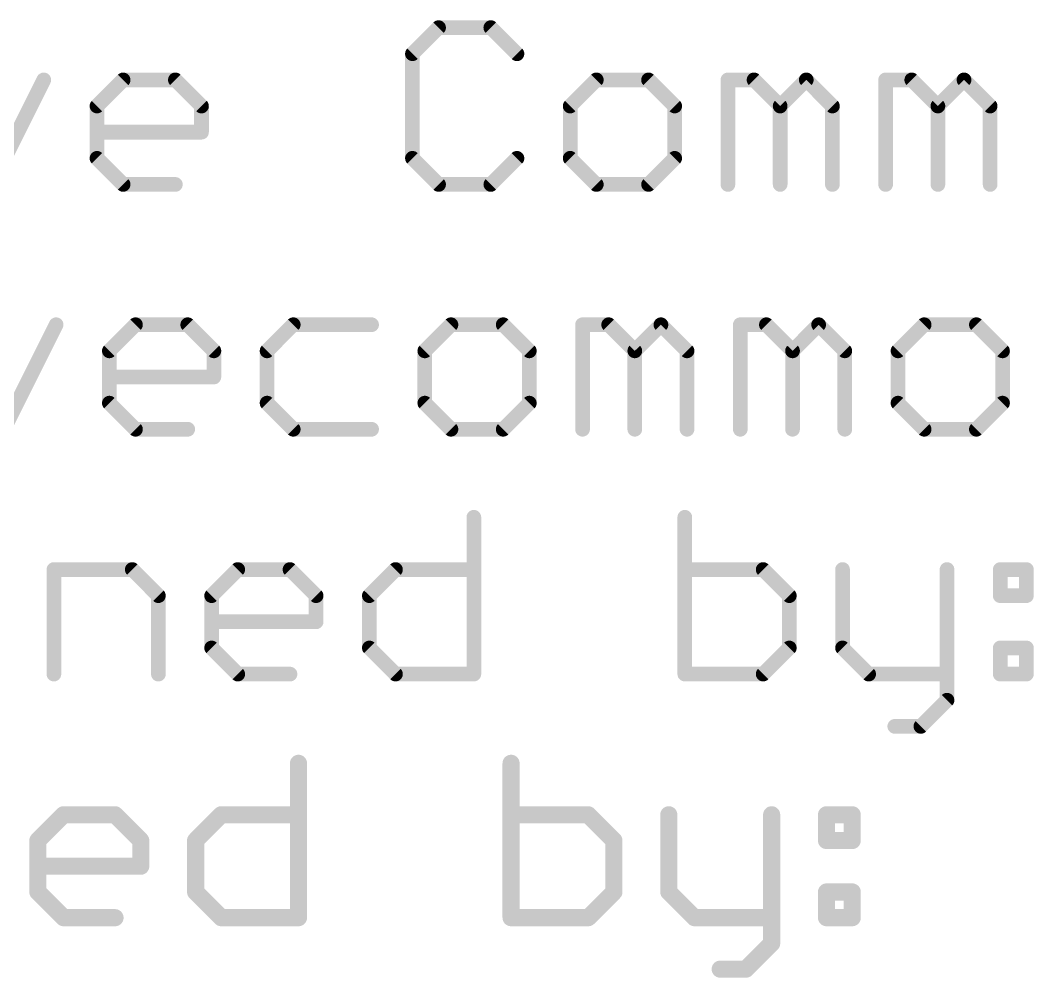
# Model space of a CAD drawing. Extents: x -119 to 11, y -11 to 11.
# Drawn here: x -80.08 to -69.56, y -3.07 to 6.86 of the extents above; entities that cross this region are included whole.
import ezdxf

# ---------------------------------------------------------------- set-up
doc = ezdxf.new("R2010")
doc.units = 0
doc.layers.add('51', color=53, linetype='CONTINUOUS')

msp = doc.modelspace()

# ---------------------------------------------------------------- linework, layer by layer
at = {"layer": '51'}
for points, const_width in [([(-75.7419, 6.7832), (-76.0131, 6.512)], 0.1524), ([(-75.1996, 6.7832), (-75.7419, 6.7832)], 0.1524), ([(-74.9284, 6.512), (-75.1996, 6.7832)], 0.1524), ([(-76.0131, 6.512), (-76.0131, 5.4274)], 0.1524), ([(-80.3822, 5.1562), (-79.8399, 6.2409)], 0.1524), ([(-79.2874, 5.9697), (-79.0162, 6.2409)], 0.1524), ([(-79.0162, 6.2409), (-78.4739, 6.2409)], 0.1524), ([(-78.4739, 6.2409), (-78.2027, 5.9697)], 0.1524), ([(-74.1048, 6.2409), (-74.3759, 5.9697)], 0.1524), ([(-73.5624, 6.2409), (-74.1048, 6.2409)], 0.1524), ([(-73.2913, 5.9697), (-73.5624, 6.2409)], 0.1524), ([(-72.7388, 5.1562), (-72.7388, 6.2409)], 0.1524), ([(-72.7388, 6.2409), (-72.4676, 6.2409)], 0.1524), ([(-72.4676, 6.2409), (-72.1964, 5.9697)], 0.1524), ([(-72.1964, 5.9697), (-71.9253, 6.2409)], 0.1524), ([(-71.9253, 6.2409), (-71.6541, 5.9697)], 0.1524), ([(-71.1016, 5.1562), (-71.1016, 6.2409)], 0.1524), ([(-71.1016, 6.2409), (-70.8304, 6.2409)], 0.1524), ([(-70.8304, 6.2409), (-70.5593, 5.9697)], 0.1524), ([(-70.5593, 5.9697), (-70.2881, 6.2409)], 0.1524), ([(-70.2881, 6.2409), (-70.0169, 5.9697)], 0.1524), ([(-79.2874, 5.4274), (-79.2874, 5.9697)], 0.1524), ([(-78.2027, 5.9697), (-78.2027, 5.6985)], 0.1524), ([(-74.3759, 5.9697), (-74.3759, 5.4274)], 0.1524), ([(-73.2913, 5.4274), (-73.2913, 5.9697)], 0.1524), ([(-72.1964, 5.9697), (-72.1964, 5.1562)], 0.1524), ([(-71.6541, 5.9697), (-71.6541, 5.1562)], 0.1524), ([(-70.5593, 5.9697), (-70.5593, 5.1562)], 0.1524), ([(-70.0169, 5.9697), (-70.0169, 5.1562)], 0.1524), ([(-78.2027, 5.6985), (-79.2874, 5.6985)], 0.1524), ([(-79.0162, 5.1562), (-79.2874, 5.4274)], 0.1524), ([(-76.0131, 5.4274), (-75.7419, 5.1562)], 0.1524), ([(-75.1996, 5.1562), (-74.9284, 5.4274)], 0.1524), ([(-74.3759, 5.4274), (-74.1048, 5.1562)], 0.1524), ([(-73.5624, 5.1562), (-73.2913, 5.4274)], 0.1524), ([(-78.4739, 5.1562), (-79.0162, 5.1562)], 0.1524), ([(-75.7419, 5.1562), (-75.1996, 5.1562)], 0.1524), ([(-74.1048, 5.1562), (-73.5624, 5.1562)], 0.1524), ([(-80.2538, 2.6162), (-79.7115, 3.7009)], 0.1524), ([(-79.159, 3.4297), (-78.8878, 3.7009)], 0.1524), ([(-78.8878, 3.7009), (-78.3455, 3.7009)], 0.1524), ([(-78.3455, 3.7009), (-78.0743, 3.4297)], 0.1524), ([(-77.2507, 3.7009), (-77.5218, 3.4297)], 0.1524), ([(-76.4372, 3.7009), (-77.2507, 3.7009)], 0.1524), ([(-75.6135, 3.7009), (-75.8847, 3.4297)], 0.1524), ([(-75.0712, 3.7009), (-75.6135, 3.7009)], 0.1524), ([(-74.8, 3.4297), (-75.0712, 3.7009)], 0.1524), ([(-74.2475, 2.6162), (-74.2475, 3.7009)], 0.1524), ([(-74.2475, 3.7009), (-73.9763, 3.7009)], 0.1524), ([(-73.9763, 3.7009), (-73.7052, 3.4297)], 0.1524), ([(-73.7052, 3.4297), (-73.434, 3.7009)], 0.1524), ([(-73.434, 3.7009), (-73.1629, 3.4297)], 0.1524), ([(-72.6104, 2.6162), (-72.6104, 3.7009)], 0.1524), ([(-72.6104, 3.7009), (-72.3392, 3.7009)], 0.1524), ([(-72.3392, 3.7009), (-72.068, 3.4297)], 0.1524), ([(-72.068, 3.4297), (-71.7969, 3.7009)], 0.1524), ([(-71.7969, 3.7009), (-71.5257, 3.4297)], 0.1524), ([(-70.702, 3.7009), (-70.9732, 3.4297)], 0.1524), ([(-70.1597, 3.7009), (-70.702, 3.7009)], 0.1524), ([(-69.8885, 3.4297), (-70.1597, 3.7009)], 0.1524), ([(-79.159, 2.8874), (-79.159, 3.4297)], 0.1524), ([(-78.0743, 3.4297), (-78.0743, 3.1585)], 0.1524), ([(-77.5218, 3.4297), (-77.5218, 2.8874)], 0.1524), ([(-75.8847, 3.4297), (-75.8847, 2.8874)], 0.1524), ([(-74.8, 2.8874), (-74.8, 3.4297)], 0.1524), ([(-73.7052, 3.4297), (-73.7052, 2.6162)], 0.1524), ([(-73.1629, 3.4297), (-73.1629, 2.6162)], 0.1524), ([(-72.068, 3.4297), (-72.068, 2.6162)], 0.1524), ([(-71.5257, 3.4297), (-71.5257, 2.6162)], 0.1524), ([(-70.9732, 3.4297), (-70.9732, 2.8874)], 0.1524), ([(-69.8885, 2.8874), (-69.8885, 3.4297)], 0.1524), ([(-78.0743, 3.1585), (-79.159, 3.1585)], 0.1524), ([(-78.8878, 2.6162), (-79.159, 2.8874)], 0.1524), ([(-77.5218, 2.8874), (-77.2507, 2.6162)], 0.1524), ([(-75.8847, 2.8874), (-75.6135, 2.6162)], 0.1524), ([(-75.0712, 2.6162), (-74.8, 2.8874)], 0.1524), ([(-70.9732, 2.8874), (-70.702, 2.6162)], 0.1524), ([(-70.1597, 2.6162), (-69.8885, 2.8874)], 0.1524), ([(-78.3455, 2.6162), (-78.8878, 2.6162)], 0.1524), ([(-77.2507, 2.6162), (-76.4372, 2.6162)], 0.1524), ([(-75.6135, 2.6162), (-75.0712, 2.6162)], 0.1524), ([(-70.702, 2.6162), (-70.1597, 2.6162)], 0.1524), ([(-75.3758, 1.7032), (-75.3758, 0.0762)], 0.1524), ([(-73.1862, 1.7032), (-73.1862, 0.0762)], 0.1524), ([(-79.7348, 0.0762), (-79.7348, 1.1609)], 0.1524), ([(-79.7348, 1.1609), (-78.9213, 1.1609)], 0.1524), ([(-78.9213, 1.1609), (-78.6501, 0.8897)], 0.1524), ([(-78.0976, 0.8897), (-77.8265, 1.1609)], 0.1524), ([(-77.8265, 1.1609), (-77.2841, 1.1609)], 0.1524), ([(-77.2841, 1.1609), (-77.013, 0.8897)], 0.1524), ([(-76.4605, 0.8897), (-76.1893, 1.1609)], 0.1524), ([(-76.1893, 1.1609), (-75.3758, 1.1609)], 0.1524), ([(-72.3727, 1.1609), (-73.1862, 1.1609)], 0.1524), ([(-72.1015, 0.8897), (-72.3727, 1.1609)], 0.1524), ([(-71.549, 1.1609), (-71.549, 0.3474)], 0.1524), ([(-70.4644, 1.1609), (-70.4644, -0.195)], 0.1524), ([(-69.9119, 1.1609), (-69.6407, 1.1609)], 0.1524), ([(-69.9119, 0.8897), (-69.9119, 1.1609)], 0.1524), ([(-69.6407, 1.1609), (-69.6407, 0.8897)], 0.1524), ([(-78.6501, 0.8897), (-78.6501, 0.0762)], 0.1524), ([(-78.0976, 0.3474), (-78.0976, 0.8897)], 0.1524), ([(-77.013, 0.8897), (-77.013, 0.6185)], 0.1524), ([(-76.4605, 0.3474), (-76.4605, 0.8897)], 0.1524), ([(-72.1015, 0.3474), (-72.1015, 0.8897)], 0.1524), ([(-69.6407, 0.8897), (-69.9119, 0.8897)], 0.1524), ([(-77.013, 0.6185), (-78.0976, 0.6185)], 0.1524), ([(-77.8265, 0.0762), (-78.0976, 0.3474)], 0.1524), ([(-76.1893, 0.0762), (-76.4605, 0.3474)], 0.1524), ([(-72.3727, 0.0762), (-72.1015, 0.3474)], 0.1524), ([(-71.549, 0.3474), (-71.2779, 0.0762)], 0.1524), ([(-69.9119, 0.3474), (-69.6407, 0.3474)], 0.1524), ([(-69.9119, 0.0762), (-69.9119, 0.3474)], 0.1524), ([(-69.6407, 0.3474), (-69.6407, 0.0762)], 0.1524), ([(-77.2841, 0.0762), (-77.8265, 0.0762)], 0.1524), ([(-75.3758, 0.0762), (-76.1893, 0.0762)], 0.1524), ([(-73.1862, 0.0762), (-72.3727, 0.0762)], 0.1524), ([(-71.2779, 0.0762), (-70.4644, 0.0762)], 0.1524), ([(-69.6407, 0.0762), (-69.9119, 0.0762)], 0.1524), ([(-70.4644, -0.195), (-70.7355, -0.4661)], 0.1524), ([(-70.7355, -0.4661), (-71.0067, -0.4661)], 0.1524), ([(-77.1962, -0.8495), (-77.1962, -2.4511)], 0.1778), ([(-74.9896, -0.8495), (-74.9896, -2.4511)], 0.1778), ([(-79.901, -1.6503), (-79.6341, -1.3834)], 0.1778), ([(-79.6341, -1.3834), (-79.1003, -1.3834)], 0.1778), ([(-79.1003, -1.3834), (-78.8333, -1.6503)], 0.1778), ([(-78.2639, -1.6503), (-77.997, -1.3834)], 0.1778), ([(-77.997, -1.3834), (-77.1962, -1.3834)], 0.1778), ([(-74.1888, -1.3834), (-74.9896, -1.3834)], 0.1778), ([(-73.9219, -1.6503), (-74.1888, -1.3834)], 0.1778), ([(-73.3524, -1.3834), (-73.3524, -2.1842)], 0.1778), ([(-72.2847, -1.3834), (-72.2847, -2.718)], 0.1778), ([(-71.7153, -1.3834), (-71.4483, -1.3834)], 0.1778), ([(-71.7153, -1.6503), (-71.7153, -1.3834)], 0.1778), ([(-71.4483, -1.3834), (-71.4483, -1.6503)], 0.1778), ([(-79.901, -2.1842), (-79.901, -1.6503)], 0.1778), ([(-78.8333, -1.6503), (-78.8333, -1.9172)], 0.1778), ([(-78.2639, -2.1842), (-78.2639, -1.6503)], 0.1778), ([(-73.9219, -2.1842), (-73.9219, -1.6503)], 0.1778), ([(-71.4483, -1.6503), (-71.7153, -1.6503)], 0.1778), ([(-78.8333, -1.9172), (-79.901, -1.9172)], 0.1778), ([(-79.6341, -2.4511), (-79.901, -2.1842)], 0.1778), ([(-77.997, -2.4511), (-78.2639, -2.1842)], 0.1778), ([(-74.1888, -2.4511), (-73.9219, -2.1842)], 0.1778), ([(-73.3524, -2.1842), (-73.0855, -2.4511)], 0.1778), ([(-71.7153, -2.1842), (-71.4483, -2.1842)], 0.1778), ([(-71.7153, -2.4511), (-71.7153, -2.1842)], 0.1778), ([(-71.4483, -2.1842), (-71.4483, -2.4511)], 0.1778), ([(-79.1003, -2.4511), (-79.6341, -2.4511)], 0.1778), ([(-77.1962, -2.4511), (-77.997, -2.4511)], 0.1778), ([(-74.9896, -2.4511), (-74.1888, -2.4511)], 0.1778), ([(-73.0855, -2.4511), (-72.2847, -2.4511)], 0.1778), ([(-71.4483, -2.4511), (-71.7153, -2.4511)], 0.1778), ([(-72.2847, -2.718), (-72.5516, -2.985)], 0.1778), ([(-72.5516, -2.985), (-72.8186, -2.985)], 0.1778)]:
    msp.add_lwpolyline(points, dxfattribs=dict(at, const_width=const_width))
for points, const_width in [([(-75.7419, 6.8213, 1), (-75.7419, 6.7451)], 0.0762), ([(-75.715, 6.7562, 1), (-75.7689, 6.8101)], 0.0762), ([(-75.1726, 6.8101, 1), (-75.2265, 6.7562)], 0.0762), ([(-75.1996, 6.7451, 1), (-75.1996, 6.8213)], 0.0762), ([(-75.975, 6.512, 1), (-76.0512, 6.512)], 0.0762), ([(-76.04, 6.539, 1), (-75.9861, 6.4851)], 0.0762), ([(-74.9554, 6.4851, 1), (-74.9015, 6.539)], 0.0762), ([(-79.8058, 6.2238, 1), (-79.874, 6.2579)], 0.0762), ([(-79.0162, 6.279, 1), (-79.0162, 6.2028)], 0.0762), ([(-78.9893, 6.2139, 1), (-79.0432, 6.2678)], 0.0762), ([(-78.447, 6.2678, 1), (-78.5008, 6.2139)], 0.0762), ([(-78.4739, 6.2028, 1), (-78.4739, 6.279)], 0.0762), ([(-74.1048, 6.279, 1), (-74.1048, 6.2028)], 0.0762), ([(-74.0778, 6.2139, 1), (-74.1317, 6.2678)], 0.0762), ([(-73.5355, 6.2678, 1), (-73.5894, 6.2139)], 0.0762), ([(-73.5624, 6.2028, 1), (-73.5624, 6.279)], 0.0762), ([(-72.7007, 6.2409, 1), (-72.7769, 6.2409)], 0.0762), ([(-72.7388, 6.279, 1), (-72.7388, 6.2028)], 0.0762), ([(-72.4407, 6.2678, 1), (-72.4945, 6.2139)], 0.0762), ([(-72.4676, 6.2028, 1), (-72.4676, 6.279)], 0.0762), ([(-71.8983, 6.2678, 1), (-71.9522, 6.2139)], 0.0762), ([(-71.8983, 6.2139, 1), (-71.9522, 6.2678)], 0.0762), ([(-71.0635, 6.2409, 1), (-71.1397, 6.2409)], 0.0762), ([(-71.1016, 6.279, 1), (-71.1016, 6.2028)], 0.0762), ([(-70.8035, 6.2678, 1), (-70.8574, 6.2139)], 0.0762), ([(-70.8304, 6.2028, 1), (-70.8304, 6.279)], 0.0762), ([(-70.2612, 6.2678, 1), (-70.3151, 6.2139)], 0.0762), ([(-70.2612, 6.2139, 1), (-70.3151, 6.2678)], 0.0762), ([(-79.2493, 5.9697, 1), (-79.3255, 5.9697)], 0.0762), ([(-79.3143, 5.9966, 1), (-79.2604, 5.9428)], 0.0762), ([(-78.1646, 5.9697, 1), (-78.2408, 5.9697)], 0.0762), ([(-78.2297, 5.9428, 1), (-78.1758, 5.9966)], 0.0762), ([(-74.3378, 5.9697, 1), (-74.414, 5.9697)], 0.0762), ([(-74.4029, 5.9966, 1), (-74.349, 5.9428)], 0.0762), ([(-73.2532, 5.9697, 1), (-73.3294, 5.9697)], 0.0762), ([(-73.3182, 5.9428, 1), (-73.2643, 5.9966)], 0.0762), ([(-72.1583, 5.9697, 1), (-72.2345, 5.9697)], 0.0762), ([(-72.2234, 5.9966, 1), (-72.1695, 5.9428)], 0.0762), ([(-72.2234, 5.9428, 1), (-72.1695, 5.9966)], 0.0762), ([(-71.616, 5.9697, 1), (-71.6922, 5.9697)], 0.0762), ([(-71.681, 5.9428, 1), (-71.6272, 5.9966)], 0.0762), ([(-70.5212, 5.9697, 1), (-70.5974, 5.9697)], 0.0762), ([(-70.5862, 5.9966, 1), (-70.5323, 5.9428)], 0.0762), ([(-70.5862, 5.9428, 1), (-70.5323, 5.9966)], 0.0762), ([(-69.9788, 5.9697, 1), (-70.055, 5.9697)], 0.0762), ([(-70.0439, 5.9428, 1), (-69.99, 5.9966)], 0.0762), ([(-79.2874, 5.7366, 1), (-79.2874, 5.6604)], 0.0762), ([(-78.2408, 5.6985, 1), (-78.1646, 5.6985)], 0.0762), ([(-78.2027, 5.6604, 1), (-78.2027, 5.7366)], 0.0762), ([(-79.2604, 5.4543, 1), (-79.3143, 5.4004)], 0.0762), ([(-75.9861, 5.4543, 1), (-76.04, 5.4004)], 0.0762), ([(-74.9015, 5.4004, 1), (-74.9554, 5.4543)], 0.0762), ([(-74.349, 5.4543, 1), (-74.4029, 5.4004)], 0.0762), ([(-73.2643, 5.4004, 1), (-73.3182, 5.4543)], 0.0762), ([(-79.3255, 5.4274, 1), (-79.2493, 5.4274)], 0.0762), ([(-76.0512, 5.4274, 1), (-75.975, 5.4274)], 0.0762), ([(-74.414, 5.4274, 1), (-74.3378, 5.4274)], 0.0762), ([(-73.3294, 5.4274, 1), (-73.2532, 5.4274)], 0.0762), ([(-79.0162, 5.1943, 1), (-79.0162, 5.1181)], 0.0762), ([(-79.0432, 5.1293, 1), (-78.9893, 5.1831)], 0.0762), ([(-78.4739, 5.1181, 1), (-78.4739, 5.1943)], 0.0762), ([(-75.7419, 5.1943, 1), (-75.7419, 5.1181)], 0.0762), ([(-75.7689, 5.1293, 1), (-75.715, 5.1831)], 0.0762), ([(-75.2265, 5.1831, 1), (-75.1726, 5.1293)], 0.0762), ([(-75.1996, 5.1181, 1), (-75.1996, 5.1943)], 0.0762), ([(-74.1048, 5.1943, 1), (-74.1048, 5.1181)], 0.0762), ([(-74.1317, 5.1293, 1), (-74.0778, 5.1831)], 0.0762), ([(-73.5894, 5.1831, 1), (-73.5355, 5.1293)], 0.0762), ([(-73.5624, 5.1181, 1), (-73.5624, 5.1943)], 0.0762), ([(-72.7769, 5.1562, 1), (-72.7007, 5.1562)], 0.0762), ([(-72.2345, 5.1562, 1), (-72.1583, 5.1562)], 0.0762), ([(-71.6922, 5.1562, 1), (-71.616, 5.1562)], 0.0762), ([(-71.1397, 5.1562, 1), (-71.0635, 5.1562)], 0.0762), ([(-70.5974, 5.1562, 1), (-70.5212, 5.1562)], 0.0762), ([(-70.055, 5.1562, 1), (-69.9788, 5.1562)], 0.0762), ([(-79.6774, 3.6838, 1), (-79.7456, 3.7179)], 0.0762), ([(-78.8878, 3.739, 1), (-78.8878, 3.6628)], 0.0762), ([(-78.8609, 3.6739, 1), (-78.9148, 3.7278)], 0.0762), ([(-78.3185, 3.7278, 1), (-78.3724, 3.6739)], 0.0762), ([(-78.3455, 3.6628, 1), (-78.3455, 3.739)], 0.0762), ([(-77.2507, 3.739, 1), (-77.2507, 3.6628)], 0.0762), ([(-77.2237, 3.6739, 1), (-77.2776, 3.7278)], 0.0762), ([(-76.4372, 3.6628, 1), (-76.4372, 3.739)], 0.0762), ([(-75.6135, 3.739, 1), (-75.6135, 3.6628)], 0.0762), ([(-75.5866, 3.6739, 1), (-75.6404, 3.7278)], 0.0762), ([(-75.0442, 3.7278, 1), (-75.0981, 3.6739)], 0.0762), ([(-75.0712, 3.6628, 1), (-75.0712, 3.739)], 0.0762), ([(-74.2094, 3.7009, 1), (-74.2856, 3.7009)], 0.0762), ([(-74.2475, 3.739, 1), (-74.2475, 3.6628)], 0.0762), ([(-73.9494, 3.7278, 1), (-74.0033, 3.6739)], 0.0762), ([(-73.9763, 3.6628, 1), (-73.9763, 3.739)], 0.0762), ([(-73.4071, 3.7278, 1), (-73.461, 3.6739)], 0.0762), ([(-73.4071, 3.6739, 1), (-73.461, 3.7278)], 0.0762), ([(-72.5723, 3.7009, 1), (-72.6485, 3.7009)], 0.0762), ([(-72.6104, 3.739, 1), (-72.6104, 3.6628)], 0.0762), ([(-72.3123, 3.7278, 1), (-72.3661, 3.6739)], 0.0762), ([(-72.3392, 3.6628, 1), (-72.3392, 3.739)], 0.0762), ([(-71.7699, 3.7278, 1), (-71.8238, 3.6739)], 0.0762), ([(-71.7699, 3.6739, 1), (-71.8238, 3.7278)], 0.0762), ([(-70.702, 3.739, 1), (-70.702, 3.6628)], 0.0762), ([(-70.6751, 3.6739, 1), (-70.729, 3.7278)], 0.0762), ([(-70.1328, 3.7278, 1), (-70.1866, 3.6739)], 0.0762), ([(-70.1597, 3.6628, 1), (-70.1597, 3.739)], 0.0762), ([(-79.1209, 3.4297, 1), (-79.1971, 3.4297)], 0.0762), ([(-79.1859, 3.4566, 1), (-79.132, 3.4028)], 0.0762), ([(-78.0362, 3.4297, 1), (-78.1124, 3.4297)], 0.0762), ([(-78.1013, 3.4028, 1), (-78.0474, 3.4566)], 0.0762), ([(-77.4837, 3.4297, 1), (-77.5599, 3.4297)], 0.0762), ([(-77.5488, 3.4566, 1), (-77.4949, 3.4028)], 0.0762), ([(-75.8466, 3.4297, 1), (-75.9228, 3.4297)], 0.0762), ([(-75.9116, 3.4566, 1), (-75.8577, 3.4028)], 0.0762), ([(-74.7619, 3.4297, 1), (-74.8381, 3.4297)], 0.0762), ([(-74.827, 3.4028, 1), (-74.7731, 3.4566)], 0.0762), ([(-73.6671, 3.4297, 1), (-73.7433, 3.4297)], 0.0762), ([(-73.7321, 3.4566, 1), (-73.6782, 3.4028)], 0.0762), ([(-73.7321, 3.4028, 1), (-73.6782, 3.4566)], 0.0762), ([(-73.1248, 3.4297, 1), (-73.201, 3.4297)], 0.0762), ([(-73.1898, 3.4028, 1), (-73.1359, 3.4566)], 0.0762), ([(-72.0299, 3.4297, 1), (-72.1061, 3.4297)], 0.0762), ([(-72.095, 3.4566, 1), (-72.0411, 3.4028)], 0.0762), ([(-72.095, 3.4028, 1), (-72.0411, 3.4566)], 0.0762), ([(-71.4876, 3.4297, 1), (-71.5638, 3.4297)], 0.0762), ([(-71.5526, 3.4028, 1), (-71.4988, 3.4566)], 0.0762), ([(-70.9351, 3.4297, 1), (-71.0113, 3.4297)], 0.0762), ([(-71.0001, 3.4566, 1), (-70.9463, 3.4028)], 0.0762), ([(-69.8504, 3.4297, 1), (-69.9266, 3.4297)], 0.0762), ([(-69.9155, 3.4028, 1), (-69.8616, 3.4566)], 0.0762), ([(-79.159, 3.1966, 1), (-79.159, 3.1204)], 0.0762), ([(-78.1124, 3.1585, 1), (-78.0362, 3.1585)], 0.0762), ([(-78.0743, 3.1204, 1), (-78.0743, 3.1966)], 0.0762), ([(-79.132, 2.9143, 1), (-79.1859, 2.8604)], 0.0762), ([(-77.4949, 2.9143, 1), (-77.5488, 2.8604)], 0.0762), ([(-75.8577, 2.9143, 1), (-75.9116, 2.8604)], 0.0762), ([(-74.7731, 2.8604, 1), (-74.8269, 2.9143)], 0.0762), ([(-70.9463, 2.9143, 1), (-71.0001, 2.8604)], 0.0762), ([(-69.8616, 2.8604, 1), (-69.9155, 2.9143)], 0.0762), ([(-79.1971, 2.8874, 1), (-79.1209, 2.8874)], 0.0762), ([(-77.5599, 2.8874, 1), (-77.4837, 2.8874)], 0.0762), ([(-75.9228, 2.8874, 1), (-75.8466, 2.8874)], 0.0762), ([(-74.8381, 2.8874, 1), (-74.7619, 2.8874)], 0.0762), ([(-71.0113, 2.8874, 1), (-70.9351, 2.8874)], 0.0762), ([(-69.9266, 2.8874, 1), (-69.8504, 2.8874)], 0.0762), ([(-78.8878, 2.6543, 1), (-78.8878, 2.5781)], 0.0762), ([(-78.9148, 2.5893, 1), (-78.8609, 2.6431)], 0.0762), ([(-78.3455, 2.5781, 1), (-78.3455, 2.6543)], 0.0762), ([(-77.2507, 2.6543, 1), (-77.2507, 2.5781)], 0.0762), ([(-77.2776, 2.5893, 1), (-77.2237, 2.6431)], 0.0762), ([(-76.4372, 2.5781, 1), (-76.4372, 2.6543)], 0.0762), ([(-75.6135, 2.6543, 1), (-75.6135, 2.5781)], 0.0762), ([(-75.6404, 2.5893, 1), (-75.5866, 2.6431)], 0.0762), ([(-75.0981, 2.6431, 1), (-75.0442, 2.5893)], 0.0762), ([(-75.0712, 2.5781, 1), (-75.0712, 2.6543)], 0.0762), ([(-74.2856, 2.6162, 1), (-74.2094, 2.6162)], 0.0762), ([(-73.7433, 2.6162, 1), (-73.6671, 2.6162)], 0.0762), ([(-73.201, 2.6162, 1), (-73.1248, 2.6162)], 0.0762), ([(-72.6485, 2.6162, 1), (-72.5723, 2.6162)], 0.0762), ([(-72.1061, 2.6162, 1), (-72.0299, 2.6162)], 0.0762), ([(-71.5638, 2.6162, 1), (-71.4876, 2.6162)], 0.0762), ([(-70.702, 2.6543, 1), (-70.702, 2.5781)], 0.0762), ([(-70.729, 2.5893, 1), (-70.6751, 2.6431)], 0.0762), ([(-70.1866, 2.6431, 1), (-70.1328, 2.5893)], 0.0762), ([(-70.1597, 2.5781, 1), (-70.1597, 2.6543)], 0.0762), ([(-75.3377, 1.7032, 1), (-75.4139, 1.7032)], 0.0762), ([(-73.1481, 1.7032, 1), (-73.2243, 1.7032)], 0.0762), ([(-79.6967, 1.1609, 1), (-79.7729, 1.1609)], 0.0762), ([(-79.7348, 1.199, 1), (-79.7348, 1.1228)], 0.0762), ([(-78.8944, 1.1878, 1), (-78.9482, 1.1339)], 0.0762), ([(-78.9213, 1.1228, 1), (-78.9213, 1.199)], 0.0762), ([(-77.8265, 1.199, 1), (-77.8265, 1.1228)], 0.0762), ([(-77.7995, 1.1339, 1), (-77.8534, 1.1878)], 0.0762), ([(-77.2572, 1.1878, 1), (-77.3111, 1.1339)], 0.0762), ([(-77.2841, 1.1228, 1), (-77.2841, 1.199)], 0.0762), ([(-76.1893, 1.199, 1), (-76.1893, 1.1228)], 0.0762), ([(-76.1624, 1.1339, 1), (-76.2163, 1.1878)], 0.0762), ([(-75.3758, 1.1228, 1), (-75.3758, 1.199)], 0.0762), ([(-73.1862, 1.199, 1), (-73.1862, 1.1228)], 0.0762), ([(-72.3457, 1.1878, 1), (-72.3996, 1.1339)], 0.0762), ([(-72.3727, 1.1228, 1), (-72.3727, 1.199)], 0.0762), ([(-71.5109, 1.1609, 1), (-71.5871, 1.1609)], 0.0762), ([(-70.4263, 1.1609, 1), (-70.5025, 1.1609)], 0.0762), ([(-69.9119, 1.199, 1), (-69.9119, 1.1228)], 0.0762), ([(-69.8738, 1.1609, 1), (-69.95, 1.1609)], 0.0762), ([(-69.6026, 1.1609, 1), (-69.6788, 1.1609)], 0.0762), ([(-69.6407, 1.1228, 1), (-69.6407, 1.199)], 0.0762), ([(-78.612, 0.8897, 1), (-78.6882, 0.8897)], 0.0762), ([(-78.6771, 0.8628, 1), (-78.6232, 0.9166)], 0.0762), ([(-78.0595, 0.8897, 1), (-78.1357, 0.8897)], 0.0762), ([(-78.1246, 0.9166, 1), (-78.0707, 0.8628)], 0.0762), ([(-76.9749, 0.8897, 1), (-77.0511, 0.8897)], 0.0762), ([(-77.0399, 0.8628, 1), (-76.986, 0.9166)], 0.0762), ([(-76.4224, 0.8897, 1), (-76.4986, 0.8897)], 0.0762), ([(-76.4874, 0.9166, 1), (-76.4335, 0.8628)], 0.0762), ([(-72.0634, 0.8897, 1), (-72.1396, 0.8897)], 0.0762), ([(-72.1285, 0.8628, 1), (-72.0746, 0.9166)], 0.0762), ([(-69.9119, 0.9278, 1), (-69.9119, 0.8516)], 0.0762), ([(-69.6407, 0.8516, 1), (-69.6407, 0.9278)], 0.0762), ([(-69.95, 0.8897, 1), (-69.8738, 0.8897)], 0.0762), ([(-69.6788, 0.8897, 1), (-69.6026, 0.8897)], 0.0762), ([(-78.0976, 0.6566, 1), (-78.0976, 0.5804)], 0.0762), ([(-77.0511, 0.6185, 1), (-76.9749, 0.6185)], 0.0762), ([(-77.013, 0.5804, 1), (-77.013, 0.6566)], 0.0762), ([(-78.0707, 0.3743, 1), (-78.1246, 0.3204)], 0.0762), ([(-76.4335, 0.3743, 1), (-76.4874, 0.3204)], 0.0762), ([(-72.0746, 0.3204, 1), (-72.1284, 0.3743)], 0.0762), ([(-71.5221, 0.3743, 1), (-71.576, 0.3204)], 0.0762), ([(-69.9119, 0.3855, 1), (-69.9119, 0.3093)], 0.0762), ([(-69.8738, 0.3474, 1), (-69.95, 0.3474)], 0.0762), ([(-69.6026, 0.3474, 1), (-69.6788, 0.3474)], 0.0762), ([(-69.6407, 0.3093, 1), (-69.6407, 0.3855)], 0.0762), ([(-78.1357, 0.3474, 1), (-78.0595, 0.3474)], 0.0762), ([(-76.4986, 0.3474, 1), (-76.4224, 0.3474)], 0.0762), ([(-72.1396, 0.3474, 1), (-72.0634, 0.3474)], 0.0762), ([(-71.5871, 0.3474, 1), (-71.5109, 0.3474)], 0.0762), ([(-79.7729, 0.0762, 1), (-79.6967, 0.0762)], 0.0762), ([(-78.6882, 0.0762, 1), (-78.612, 0.0762)], 0.0762), ([(-77.8265, 0.1143, 1), (-77.8265, 0.0381)], 0.0762), ([(-77.8534, 0.0493, 1), (-77.7995, 0.1031)], 0.0762), ([(-77.2841, 0.0381, 1), (-77.2841, 0.1143)], 0.0762), ([(-76.1893, 0.1143, 1), (-76.1893, 0.0381)], 0.0762), ([(-76.2163, 0.0493, 1), (-76.1624, 0.1031)], 0.0762), ([(-75.4139, 0.0762, 1), (-75.3377, 0.0762)], 0.0762), ([(-75.3758, 0.0381, 1), (-75.3758, 0.1143)], 0.0762), ([(-73.1862, 0.1143, 1), (-73.1862, 0.0381)], 0.0762), ([(-73.2243, 0.0762, 1), (-73.1481, 0.0762)], 0.0762), ([(-72.3996, 0.1031, 1), (-72.3457, 0.0493)], 0.0762), ([(-72.3727, 0.0381, 1), (-72.3727, 0.1143)], 0.0762), ([(-71.2779, 0.1143, 1), (-71.2779, 0.0381)], 0.0762), ([(-71.3048, 0.0493, 1), (-71.2509, 0.1031)], 0.0762), ([(-70.4644, 0.0381, 1), (-70.4644, 0.1143)], 0.0762), ([(-69.9119, 0.1143, 1), (-69.9119, 0.0381)], 0.0762), ([(-69.95, 0.0762, 1), (-69.8738, 0.0762)], 0.0762), ([(-69.6788, 0.0762, 1), (-69.6026, 0.0762)], 0.0762), ([(-69.6407, 0.0381, 1), (-69.6407, 0.1143)], 0.0762), ([(-70.5025, -0.195, 1), (-70.4263, -0.195)], 0.0762), ([(-70.4374, -0.2219, 1), (-70.4913, -0.168)], 0.0762), ([(-71.0067, -0.428, 1), (-71.0067, -0.5042)], 0.0762), ([(-70.7625, -0.4392, 1), (-70.7086, -0.4931)], 0.0762), ([(-70.7355, -0.5042, 1), (-70.7355, -0.428)], 0.0762), ([(-77.1517, -0.8495, 1), (-77.2406, -0.8495)], 0.0889), ([(-74.9451, -0.8495, 1), (-75.034, -0.8495)], 0.0889), ([(-79.6341, -1.3389, 1), (-79.6341, -1.4278)], 0.0889), ([(-79.6027, -1.4148, 1), (-79.6655, -1.352)], 0.0889), ([(-79.0688, -1.352, 1), (-79.1317, -1.4148)], 0.0889), ([(-79.1003, -1.4278, 1), (-79.1003, -1.3389)], 0.0889), ([(-77.997, -1.3389, 1), (-77.997, -1.4278)], 0.0889), ([(-77.9655, -1.4148, 1), (-78.0284, -1.352)], 0.0889), ([(-77.1962, -1.4278, 1), (-77.1962, -1.3389)], 0.0889), ([(-74.9896, -1.3389, 1), (-74.9896, -1.4278)], 0.0889), ([(-74.1574, -1.352, 1), (-74.2202, -1.4148)], 0.0889), ([(-74.1888, -1.4278, 1), (-74.1888, -1.3389)], 0.0889), ([(-73.308, -1.3834, 1), (-73.3969, -1.3834)], 0.0889), ([(-72.2403, -1.3834, 1), (-72.3291, -1.3834)], 0.0889), ([(-71.7153, -1.3389, 1), (-71.7153, -1.4278)], 0.0889), ([(-71.6708, -1.3834, 1), (-71.7597, -1.3834)], 0.0889), ([(-71.4039, -1.3834, 1), (-71.4928, -1.3834)], 0.0889), ([(-71.4483, -1.4278, 1), (-71.4483, -1.3389)], 0.0889), ([(-79.8566, -1.6503, 1), (-79.9455, -1.6503)], 0.0889), ([(-79.9325, -1.6189, 1), (-79.8696, -1.6817)], 0.0889), ([(-78.7889, -1.6503, 1), (-78.8778, -1.6503)], 0.0889), ([(-78.8648, -1.6817, 1), (-78.8019, -1.6189)], 0.0889), ([(-78.2194, -1.6503, 1), (-78.3083, -1.6503)], 0.0889), ([(-78.2953, -1.6189, 1), (-78.2325, -1.6817)], 0.0889), ([(-73.8774, -1.6503, 1), (-73.9663, -1.6503)], 0.0889), ([(-73.9533, -1.6817, 1), (-73.8904, -1.6189)], 0.0889), ([(-71.7153, -1.6059, 1), (-71.7153, -1.6948)], 0.0889), ([(-71.4483, -1.6948, 1), (-71.4483, -1.6059)], 0.0889), ([(-71.7597, -1.6503, 1), (-71.6708, -1.6503)], 0.0889), ([(-71.4928, -1.6503, 1), (-71.4039, -1.6503)], 0.0889), ([(-79.901, -1.8728, 1), (-79.901, -1.9617)], 0.0889), ([(-78.8778, -1.9172, 1), (-78.7889, -1.9172)], 0.0889), ([(-78.8333, -1.9617, 1), (-78.8333, -1.8728)], 0.0889), ([(-79.8696, -2.1527, 1), (-79.9325, -2.2156)], 0.0889), ([(-78.2325, -2.1527, 1), (-78.2953, -2.2156)], 0.0889), ([(-73.8904, -2.2156, 1), (-73.9533, -2.1527)], 0.0889), ([(-73.321, -2.1527, 1), (-73.3838, -2.2156)], 0.0889), ([(-71.7153, -2.1397, 1), (-71.7153, -2.2286)], 0.0889), ([(-71.6708, -2.1842, 1), (-71.7597, -2.1842)], 0.0889), ([(-71.4039, -2.1842, 1), (-71.4928, -2.1842)], 0.0889), ([(-71.4483, -2.2286, 1), (-71.4483, -2.1397)], 0.0889), ([(-79.9455, -2.1842, 1), (-79.8566, -2.1842)], 0.0889), ([(-78.3083, -2.1842, 1), (-78.2194, -2.1842)], 0.0889), ([(-73.9663, -2.1842, 1), (-73.8774, -2.1842)], 0.0889), ([(-73.3969, -2.1842, 1), (-73.308, -2.1842)], 0.0889), ([(-79.6341, -2.4067, 1), (-79.6341, -2.4956)], 0.0889), ([(-79.6655, -2.4825, 1), (-79.6027, -2.4197)], 0.0889), ([(-79.1003, -2.4956, 1), (-79.1003, -2.4067)], 0.0889), ([(-77.997, -2.4067, 1), (-77.997, -2.4956)], 0.0889), ([(-78.0284, -2.4825, 1), (-77.9655, -2.4197)], 0.0889), ([(-77.2406, -2.4511, 1), (-77.1517, -2.4511)], 0.0889), ([(-77.1962, -2.4956, 1), (-77.1962, -2.4067)], 0.0889), ([(-74.9896, -2.4067, 1), (-74.9896, -2.4956)], 0.0889), ([(-75.034, -2.4511, 1), (-74.9451, -2.4511)], 0.0889), ([(-74.2202, -2.4197, 1), (-74.1574, -2.4825)], 0.0889), ([(-74.1888, -2.4956, 1), (-74.1888, -2.4067)], 0.0889), ([(-73.0855, -2.4067, 1), (-73.0855, -2.4956)], 0.0889), ([(-73.1169, -2.4825, 1), (-73.0541, -2.4197)], 0.0889), ([(-72.2847, -2.4956, 1), (-72.2847, -2.4067)], 0.0889), ([(-71.7153, -2.4067, 1), (-71.7153, -2.4956)], 0.0889), ([(-71.7597, -2.4511, 1), (-71.6708, -2.4511)], 0.0889), ([(-71.4928, -2.4511, 1), (-71.4039, -2.4511)], 0.0889), ([(-71.4483, -2.4956, 1), (-71.4483, -2.4067)], 0.0889), ([(-72.2533, -2.7495, 1), (-72.3161, -2.6866)], 0.0889), ([(-72.3291, -2.718, 1), (-72.2403, -2.718)], 0.0889), ([(-72.8186, -2.9405, 1), (-72.8186, -3.0294)], 0.0889), ([(-72.5831, -2.9535, 1), (-72.5202, -3.0164)], 0.0889), ([(-72.5516, -3.0294, 1), (-72.5516, -2.9405)], 0.0889)]:
    msp.add_lwpolyline(points, format="xyb", dxfattribs=dict(at, const_width=const_width))

doc.saveas('drawing.dxf')
